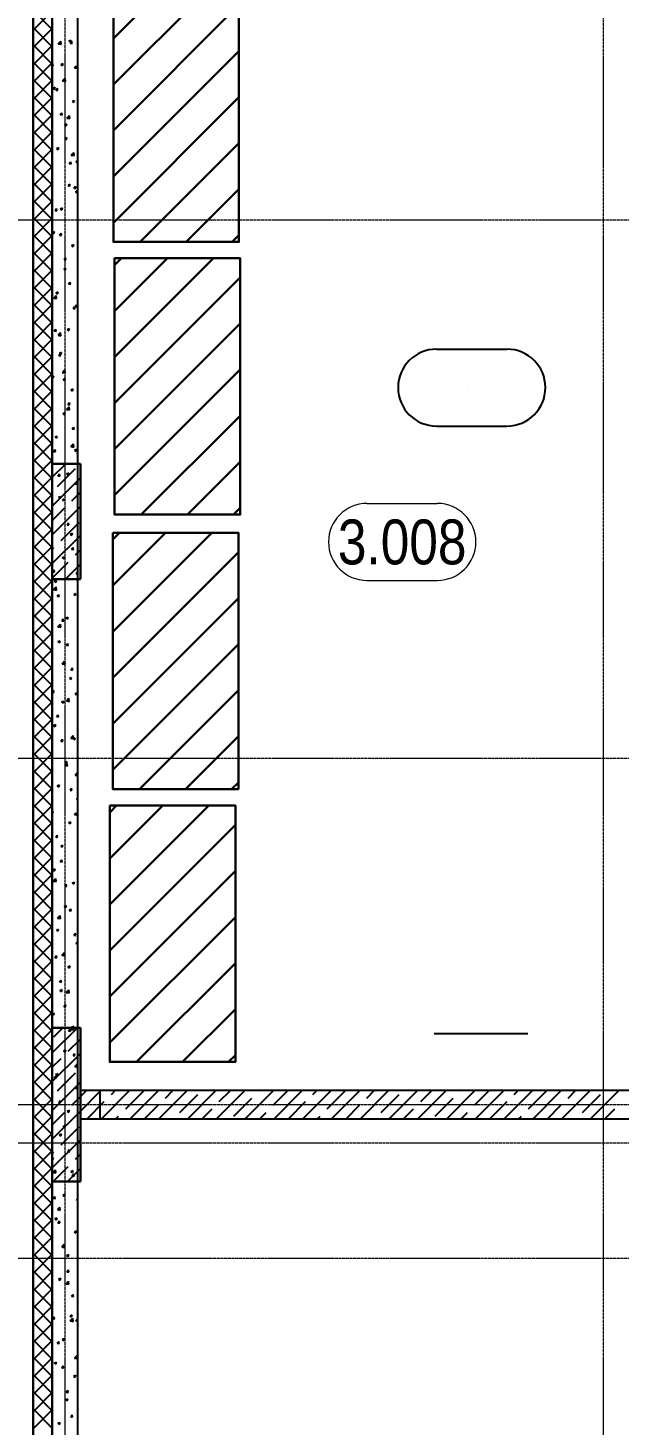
# Model space of a CAD drawing. Header units: millimetres. Extents: x -231292 to 573618, y -153144 to 564035.
# Drawn here: x 8613 to 13226, y 197267 to 208166 of the extents above; entities that cross this region are included whole.
import ezdxf
from ezdxf.enums import TextEntityAlignment as Align

# ---------------------------------------------------------------- set-up
doc = ezdxf.new("R2010")
doc.units = ezdxf.units.MM
doc.linetypes.add('CENTER2', pattern=[28.575, 19.05, -3.175, 3.175, -3.175])
doc.linetypes.add('HIDDEN2', pattern=[4.7625, 3.175, -1.5875])
doc.layers.get('0').update_dxf_attribs({"color": 250})
doc.layers.get('Defpoints').update_dxf_attribs({"color": 250})
for name, color, linetype, lineweight in [('10.3) строит. леса', 20, 'Continuous', 30), ('A-AREA', 250, 'Continuous', 15), ('АР_Area', 250, 'Continuous', 5), ('АР_Колонны', 250, 'Continuous', 35), ('АР_Стены ЖБ', 250, 'Continuous', 35), ('АР_Стены ПЕНОблок', 250, 'Continuous', 20), ('АР_Тонкая', 250, 'Continuous', 5), ('АР_Утеплитель', 250, 'Continuous', 0), ('АР_Штриховка', 250, 'Continuous', 0), ('РД_Оси_100', 250, 'Continuous', 0)]:
    doc.layers.add(name, color=color, linetype=linetype, lineweight=lineweight)
doc.styles.add('style1', font='ARIALN.TTF')

# ---------------------------------------------------------------- blocks, each defined once
blk = doc.blocks.new('MOK-МаркаПом_овал_ареал')
for p, q in [((-2.75, 3), (2.75, 3)), ((-2.75, -3), (2.75, -3))]:
    blk.add_line(p, q)
for centre, radius, start, end in [((-2.75, 0), 3, 90, 270), ((2.75, 0), 3, 270, 90), ((-3.75, 0), 3.5, 0, 0.001)]:
    blk.add_arc(centre, radius, start, end)
at = {"color": 0, "style": 'style1'}
blk.add_attdef('АР-ПОМЕЩЕНИЕ:НОМЕР', text='', height=3.5, dxfattribs=at).set_placement((0, 0), align=Align.MIDDLE)
at = {"layer": 'Defpoints', "color": 2, "style": 'style1'}
blk.add_attdef('АР-ПОМЕЩЕНИЕ:НАИМЕНОВАНИЕ', text='', height=1, dxfattribs=at).set_placement((-0.09, -4.81), align=Align.MIDDLE)
blk = doc.blocks.new('оси_рен')
at = {"layer": 'РД_Оси_100', "color": 251, "linetype": 'CENTER2', "true_color": 0x636466}
for p, q in [((1195652.916, 135558.25), (1195652.916, 223268.25)), ((1199852.916, 135558.25), (1199852.916, 223268.25)), ((1225207.916, 156013.25), (1189697.958, 156013.25)), ((1225207.916, 151813.25), (1189697.958, 151813.25))]:
    blk.add_line(p, q, dxfattribs=at)
for points in [[(1225207.916, 149113.25), (1190197.958, 149113.25), (1189697.958, 149263.25)], [(1225207.916, 148813.25), (1190197.958, 148813.25), (1189697.958, 148663.25)], [(1225207.916, 147913.25), (1189697.958, 147913.25)]]:
    blk.add_lwpolyline(points, dxfattribs=at)

msp = doc.modelspace()

# ---------------------------------------------------------------- hatches: boundary and pattern name
at = {"layer": '10.3) строит. леса'}
h = msp.add_hatch(dxfattribs=at)
h.set_pattern_fill('ANSI31', color=256, scale=80)
h.set_pattern_definition([(45, (13479.63, 352375.55), (-179.60512, 179.60512), [])])
h.paths.add_polyline_path([(9279.946, 208496.429), (9279.946, 206496.429), (10259.946, 206496.429), (10259.946, 208496.429)])
h = msp.add_hatch(dxfattribs=at)
h.set_pattern_fill('ANSI31', color=256, scale=80)
h.set_pattern_definition([(45, (13489.07, 350248.95), (-179.60512, 179.60512), [])])
h.paths.add_polyline_path([(9289.382, 206369.829), (9289.382, 204369.829), (10269.382, 204369.829), (10269.382, 206369.829)])
h = msp.add_hatch(dxfattribs=at)
h.set_pattern_fill('ANSI31', color=256, scale=80)
h.set_pattern_definition([(45, (13474.95, 348107.1), (-179.60512, 179.60512), [])])
h.paths.add_polyline_path([(9275.259, 204227.977), (9275.259, 202227.977), (10255.259, 202227.977), (10255.259, 204227.977)])
h = msp.add_hatch(dxfattribs=at)
h.set_pattern_fill('ANSI31', color=256, scale=80)
h.set_pattern_definition([(45, (13451.7, 345978.9), (-179.60512, 179.60512), [])])
h.paths.add_polyline_path([(9252.007, 202099.771), (9252.007, 200099.771), (10232.007, 200099.771), (10232.007, 202099.771)])

# ---------------------------------------------------------------- linework, layer by layer
at = {"color": 18, "lineweight": 25, "true_color": 0x000000}
for p, q in [((11801.316, 205660.531), (12351.316, 205660.531)), ((11801.316, 205060.531), (12351.316, 205060.531))]:
    msp.add_line(p, q, dxfattribs=at)
for centre, radius, start, end in [((11801.316, 205360.531), 300, 90, 270), ((12351.316, 205360.531), 300, 270, 90), ((11701.316, 205360.531), 350, 0, 0.0009527)]:
    msp.add_arc(centre, radius, start, end, dxfattribs=at)
at = {"layer": '10.3) строит. леса'}
for points in [[(9279.946, 208496.429), (9279.946, 206496.429), (10259.946, 206496.429), (10259.946, 208496.429)], [(9289.382, 206369.829), (9289.382, 204369.829), (10269.382, 204369.829), (10269.382, 206369.829)], [(9275.259, 204227.977), (9275.259, 202227.977), (10255.259, 202227.977), (10255.259, 204227.977)], [(9252.007, 202099.771), (9252.007, 200099.771), (10232.007, 200099.771), (10232.007, 202099.771)]]:
    msp.add_lwpolyline(points, close=True, dxfattribs=at)
at = {"layer": 'A-AREA', "color": 18, "lineweight": 25, "true_color": 0x000000}
msp.add_line((11783.824, 200321.519), (12513.824, 200321.519), dxfattribs=at)
at = {"layer": 'АР_Колонны', "color": 18, "linetype": 'HIDDEN2', "lineweight": 25, "true_color": 0x000000}
for p, q in [((8803.243, 204766.253), (9023.243, 204766.253)), ((8803.243, 203866.253), (8803.243, 204766.253)), ((9023.243, 204766.253), (9023.243, 203866.253)), ((9023.243, 203866.253), (8803.243, 203866.253)), ((8803.243, 200366.253), (9023.243, 200366.253)), ((8803.243, 199166.253), (8803.243, 200366.253)), ((9023.243, 200366.253), (9023.243, 199166.253)), ((9023.243, 199166.253), (8803.243, 199166.253))]:
    msp.add_line(p, q, dxfattribs=at)
at = {"layer": 'АР_Колонны', "color": 18, "linetype": 'Continuous', "lineweight": 25, "true_color": 0x000000}
for p, q in [((9023.243, 204766.253), (8803.243, 204766.253)), ((8803.243, 204766.253), (8803.243, 203866.253)), ((9023.243, 204766.253), (8803.243, 204766.253)), ((8803.243, 204766.253), (8803.243, 203866.253)), ((9023.243, 203866.253), (9023.243, 204766.253)), ((9023.243, 203866.253), (9023.243, 204766.253)), ((8803.243, 203866.253), (9023.243, 203866.253)), ((8803.243, 203866.253), (9023.243, 203866.253)), ((9023.243, 200366.253), (8803.243, 200366.253)), ((8803.243, 200366.253), (8803.243, 199166.253)), ((9023.243, 200366.253), (8803.243, 200366.253)), ((8803.243, 200366.253), (8803.243, 199166.253)), ((9023.243, 199166.253), (9023.243, 200366.253)), ((9023.243, 199166.253), (9023.243, 200366.253)), ((8803.243, 199166.253), (9023.243, 199166.253)), ((8803.243, 199166.253), (9023.243, 199166.253))]:
    msp.add_line(p, q, dxfattribs=at)
at = {"layer": 'АР_Стены ЖБ', "color": 18, "linetype": 'Continuous', "lineweight": 25, "true_color": 0x000000}
for p, q in [((9023.243, 204766.253), (8803.243, 204766.253)), ((8803.243, 204766.253), (8803.243, 203866.253)), ((9023.243, 203866.253), (9023.243, 204766.253)), ((8803.243, 203866.253), (9023.243, 203866.253)), ((9023.243, 200366.253), (8803.243, 200366.253)), ((8803.243, 200366.253), (8803.243, 199166.253)), ((9023.243, 199166.253), (9023.243, 200366.253)), ((9023.243, 199876.253), (9023.243, 199656.253)), ((15603.24, 199876.253), (9023.243, 199876.253)), ((9173.243, 199876.253), (9173.243, 199656.253)), ((9023.243, 199656.253), (15603.24, 199656.253)), ((8803.243, 199166.253), (9023.243, 199166.253))]:
    msp.add_line(p, q, dxfattribs=at)
at = {"layer": 'АР_Стены ПЕНОблок', "color": 18, "linetype": 'Continuous', "lineweight": 25, "true_color": 0x000000}
for p, q in [((8803.243, 263866.253), (8803.243, 187666.253)), ((9003.243, 187666.253), (9003.243, 263866.253))]:
    msp.add_line(p, q, dxfattribs=at)
at = {"layer": 'АР_Тонкая', "color": 18, "linetype": 'Continuous', "lineweight": 25, "true_color": 0x000000}
msp.add_line((8653.243, 187666.253), (8653.243, 263866.253), dxfattribs=at)
at = {"layer": 'АР_Утеплитель', "color": 18, "linetype": 'Continuous', "lineweight": 25, "true_color": 0x000000}
for p, q in [((8653.243, 263866.253), (8653.243, 187666.253)), ((8803.243, 187666.253), (8803.243, 263866.253))]:
    msp.add_line(p, q, dxfattribs=at)
at = {"layer": 'АР_Штриховка', "color": 18, "linetype": 'Continuous', "lineweight": 25, "true_color": 0x000000}
for p, q in [((8803.243, 208154.048), (8653.243, 208304.048)), ((8653.243, 208147.762), (8803.243, 208297.762)), ((8803.243, 208019.345), (8653.243, 208169.345)), ((8653.243, 208013.058), (8803.243, 208163.058)), ((8931.634, 208065.091), (8944.268, 208056.569)), ((8931.72, 208065.281), (8949.505, 208072.108)), ((8944.275, 208056.567), (8949.425, 208071.916)), ((8803.243, 207884.641), (8653.243, 208034.641)), ((8653.243, 207878.354), (8803.243, 208028.354)), ((8849.631, 208042.459), (8872.221, 208038.955)), ((8849.656, 208042.406), (8869.44, 208063.024)), ((8872.212, 208038.898), (8869.406, 208063.021)), ((8942.149, 208047.397), (8957.331, 208046.068)), ((8942.15, 208047.406), (8954.395, 208062)), ((8957.126, 208046.03), (8954.189, 208061.952)), ((8803.243, 207749.937), (8653.243, 207899.937)), ((8653.243, 207743.65), (8803.243, 207893.65)), ((8803.243, 207881.864), (8807.453, 207886.882)), ((8803.243, 207871.576), (8810.389, 207870.951)), ((8810.185, 207870.913), (8807.248, 207886.834)), ((8869.832, 207880.903), (8882.466, 207872.381)), ((8869.918, 207881.093), (8887.702, 207887.92)), ((8882.473, 207872.379), (8887.623, 207887.728)), ((8977.392, 207856.34), (8992.574, 207855.011)), ((8977.393, 207856.35), (8989.638, 207870.943)), ((8992.369, 207854.973), (8989.432, 207870.895)), ((8803.243, 207615.233), (8653.243, 207765.233)), ((8653.243, 207608.946), (8803.243, 207758.946)), ((8883.306, 207752.991), (8905.896, 207749.487)), ((8883.331, 207752.937), (8903.115, 207773.556)), ((8905.887, 207749.43), (8903.081, 207773.552)), ((8803.243, 207480.529), (8653.243, 207630.529)), ((8808.03, 207696.715), (8820.664, 207688.193)), ((8808.116, 207696.905), (8825.9, 207703.732)), ((8820.671, 207688.191), (8825.821, 207703.54)), ((8830.451, 207681.222), (8845.633, 207679.894)), ((8830.452, 207681.232), (8842.697, 207695.825)), ((8845.428, 207679.856), (8842.491, 207695.777)), ((8653.243, 207474.242), (8803.243, 207624.242)), ((8959.644, 207594.45), (8972.279, 207585.928)), ((8959.73, 207594.639), (8977.515, 207601.466)), ((8972.285, 207585.926), (8977.436, 207601.275)), ((8803.243, 207345.825), (8653.243, 207495.825)), ((8653.243, 207339.538), (8803.243, 207489.538)), ((8865.694, 207490.165), (8880.876, 207488.837)), ((8865.695, 207490.175), (8877.94, 207504.768)), ((8880.671, 207488.799), (8877.734, 207504.72)), ((8897.928, 207410.451), (8915.713, 207417.278)), ((8910.483, 207401.738), (8915.634, 207417.087)), ((8916.981, 207463.523), (8939.571, 207460.019)), ((8917.006, 207463.469), (8936.79, 207484.088)), ((8939.562, 207459.961), (8936.755, 207484.084)), ((8803.243, 207211.122), (8653.243, 207361.122)), ((8653.243, 207204.835), (8803.243, 207354.835)), ((8897.842, 207410.262), (8910.477, 207401.74)), ((8900.939, 207299.118), (8913.184, 207313.711)), ((8915.914, 207297.742), (8912.977, 207313.663)), ((8803.243, 207076.418), (8653.243, 207226.418)), ((8653.243, 207070.131), (8803.243, 207220.131)), ((8836.04, 207226.074), (8848.674, 207217.552)), ((8836.126, 207226.263), (8853.911, 207233.09)), ((8848.681, 207217.55), (8853.832, 207232.899)), ((8900.938, 207299.108), (8916.12, 207297.78)), ((8950.681, 207174), (8970.465, 207194.619)), ((8973.236, 207170.493), (8970.43, 207194.615)), ((8803.243, 206941.714), (8653.243, 207091.714)), ((8653.243, 206935.427), (8803.243, 207085.427)), ((8936.181, 207108.051), (8951.363, 207106.723)), ((8936.182, 207108.061), (8948.427, 207122.654)), ((8951.157, 207106.685), (8948.22, 207122.606)), ((8950.655, 207174.054), (8973.245, 207170.551)), ((8987.654, 207123.808), (9000.289, 207115.286)), ((8987.74, 207123.998), (9003.243, 207129.949)), ((9000.296, 207115.285), (9003.243, 207124.069)), ((8803.243, 206807.01), (8653.243, 206957.01)), ((8653.243, 206800.723), (8803.243, 206950.723)), ((8804.215, 206931.567), (8803.243, 206936.838)), ((8803.243, 206931.709), (8804.422, 206931.605)), ((8925.852, 206939.621), (8938.487, 206931.098)), ((8925.938, 206939.81), (8943.723, 206946.637)), ((8938.494, 206931.097), (8943.644, 206946.446)), ((8971.425, 206917.004), (8983.67, 206931.598)), ((8971.425, 206916.995), (8986.607, 206915.666)), ((8986.399, 206915.628), (8983.463, 206931.549)), ((8984.33, 206884.586), (9003.243, 206881.653)), ((8984.356, 206884.532), (9003.243, 206904.216)), ((8803.243, 206672.306), (8653.243, 206822.306)), ((8653.243, 206666.019), (8803.243, 206816.019)), ((8824.484, 206741.887), (8836.729, 206756.48)), ((8839.458, 206740.51), (8836.521, 206756.431)), ((8864.136, 206755.622), (8881.921, 206762.449)), ((8876.692, 206746.909), (8881.842, 206762.258)), ((8803.243, 206537.602), (8653.243, 206687.602)), ((8653.243, 206531.315), (8803.243, 206681.315)), ((8824.483, 206741.877), (8839.665, 206740.549)), ((8864.05, 206755.433), (8876.685, 206746.91)), ((8803.243, 206402.899), (8653.243, 206552.899)), ((8653.243, 206396.612), (8803.243, 206546.612)), ((8803.243, 206571.783), (8820.119, 206578.261)), ((8803.243, 206570.574), (8814.883, 206562.722)), ((8814.89, 206562.721), (8820.04, 206578.07)), ((8859.727, 206550.82), (8874.909, 206549.492)), ((8859.728, 206550.83), (8871.973, 206565.423)), ((8874.701, 206549.453), (8871.764, 206565.375)), ((8953.863, 206468.979), (8966.497, 206460.457)), ((8953.948, 206469.168), (8971.733, 206475.995)), ((8966.504, 206460.456), (8971.654, 206475.805)), ((8803.243, 206268.195), (8653.243, 206418.195)), ((8653.243, 206261.908), (8803.243, 206411.908)), ((8894.97, 206359.763), (8910.152, 206358.435)), ((8894.971, 206359.773), (8907.216, 206374.366)), ((8909.944, 206358.396), (8907.007, 206374.318)), ((8803.243, 206133.491), (8653.243, 206283.491)), ((8653.243, 206127.204), (8803.243, 206277.204)), ((8892.061, 206284.791), (8904.695, 206276.269)), ((8892.146, 206284.98), (8909.931, 206291.807)), ((8904.702, 206276.268), (8909.852, 206291.617)), ((8803.243, 205998.787), (8653.243, 206148.787)), ((8653.243, 205992.5), (8803.243, 206142.5)), ((8830.344, 206100.792), (8848.129, 206107.619)), ((8842.9, 206092.08), (8848.05, 206107.429)), ((8930.214, 206168.716), (8942.46, 206183.309)), ((8930.214, 206168.706), (8945.396, 206167.378)), ((8945.187, 206167.339), (8942.25, 206183.261)), ((8803.243, 205864.083), (8653.243, 206014.083)), ((8653.243, 205857.796), (8803.243, 206007.796)), ((8814.276, 206058.224), (8836.866, 206054.72)), ((8814.302, 206058.169), (8834.085, 206078.788)), ((8830.259, 206100.603), (8842.893, 206092.081)), ((8836.856, 206054.661), (8834.05, 206078.784)), ((8981.873, 205998.338), (8994.508, 205989.816)), ((8981.959, 205998.527), (8999.743, 206005.354)), ((8994.514, 205989.815), (8999.664, 206005.164)), ((8965.457, 205977.649), (8980.639, 205976.321)), ((8965.458, 205977.659), (8977.703, 205992.252)), ((8980.43, 205976.282), (8977.493, 205992.204)), ((8803.243, 205729.379), (8653.243, 205879.379)), ((8653.243, 205723.092), (8803.243, 205873.092)), ((8818.516, 205802.532), (8833.698, 205801.203)), ((8818.517, 205802.542), (8830.762, 205817.135)), ((8833.488, 205801.165), (8830.551, 205817.086)), ((8847.977, 205768.7), (8867.76, 205789.319)), ((8870.531, 205765.193), (8867.725, 205789.315)), ((8920.071, 205814.15), (8932.705, 205805.628)), ((8920.156, 205814.339), (8937.941, 205821.166)), ((8932.712, 205805.627), (8937.862, 205820.976)), ((9000.7, 205786.593), (9003.243, 205786.37)), ((9000.701, 205786.602), (9003.243, 205789.632)), ((8803.243, 205594.675), (8653.243, 205744.675)), ((8653.243, 205588.389), (8803.243, 205738.389)), ((8847.95, 205768.756), (8870.54, 205765.252)), ((8803.243, 205459.972), (8653.243, 205609.972)), ((8653.243, 205453.685), (8803.243, 205603.685)), ((8853.759, 205611.475), (8868.941, 205610.147)), ((8853.76, 205611.485), (8866.005, 205626.078)), ((8858.269, 205629.962), (8870.903, 205621.44)), ((8858.354, 205630.151), (8876.139, 205636.978)), ((8868.731, 205610.108), (8865.794, 205626.029)), ((8870.91, 205621.439), (8876.06, 205636.788)), ((8803.243, 205325.268), (8653.243, 205475.268)), ((8653.243, 205318.981), (8803.243, 205468.981)), ((8803.243, 205448.531), (8814.337, 205452.79)), ((8809.108, 205437.251), (8814.258, 205452.6)), ((8881.625, 205479.288), (8904.215, 205475.784)), ((8881.651, 205479.232), (8901.435, 205499.851)), ((8904.206, 205475.724), (8901.4, 205499.847)), ((8803.243, 205190.564), (8653.243, 205340.564)), ((8803.243, 205441.204), (8809.101, 205437.252)), ((8889.003, 205420.428), (8901.249, 205435.021)), ((8889.003, 205420.418), (8904.185, 205419.09)), ((8903.974, 205419.051), (8901.037, 205434.972)), ((8948.081, 205343.509), (8960.716, 205334.987)), ((8948.167, 205343.698), (8965.951, 205350.524)), ((8960.722, 205334.986), (8965.873, 205350.335)), ((8653.243, 205184.277), (8803.243, 205334.277)), ((8924.247, 205229.371), (8936.492, 205243.964)), ((8939.217, 205227.994), (8936.28, 205243.915)), ((8803.243, 205055.86), (8653.243, 205205.86)), ((8653.243, 205049.573), (8803.243, 205199.573)), ((8886.279, 205159.321), (8898.914, 205150.799)), ((8886.365, 205159.509), (8904.149, 205166.336)), ((8898.92, 205150.798), (8904.071, 205166.147)), ((8915.3, 205189.82), (8937.89, 205186.316)), ((8915.326, 205189.763), (8935.11, 205210.382)), ((8924.246, 205229.361), (8939.428, 205228.033)), ((8937.88, 205186.256), (8935.074, 205210.378)), ((8803.243, 204921.156), (8653.243, 205071.156)), ((8653.243, 204914.869), (8803.243, 205064.869)), ((8959.489, 205038.304), (8974.671, 205036.976)), ((8959.49, 205038.314), (8971.735, 205052.907)), ((8974.46, 205036.937), (8971.523, 205052.858)), ((8803.243, 204786.452), (8653.243, 204936.452)), ((8653.243, 204780.165), (8803.243, 204930.165)), ((8824.477, 204975.133), (8837.112, 204966.611)), ((8824.562, 204975.321), (8842.347, 204982.148)), ((8837.118, 204966.61), (8842.269, 204981.959)), ((8949.001, 204900.295), (8968.785, 204920.914)), ((8971.555, 204896.787), (8968.749, 204920.91)), ((8803.243, 204651.749), (8653.243, 204801.749)), ((8653.243, 204645.462), (8803.243, 204795.462)), ((8812.548, 204863.187), (8827.73, 204861.858)), ((8812.549, 204863.196), (8824.794, 204877.79)), ((8827.519, 204861.819), (8824.582, 204877.74)), ((8948.975, 204900.351), (8971.565, 204896.848)), ((8976.092, 204872.868), (8988.726, 204864.346)), ((8976.177, 204873.056), (8993.962, 204879.883)), ((8988.733, 204864.344), (8993.883, 204879.693)), ((8994.733, 204847.247), (9003.243, 204846.503)), ((8994.734, 204847.257), (9003.243, 204857.398)), ((8803.243, 204660.758), (8908.738, 204766.253)), ((8843.64, 204588.901), (8983.956, 204729.218)), ((8847.792, 204672.14), (8860.038, 204686.733)), ((8862.761, 204670.762), (8859.825, 204686.683)), ((8914.29, 204688.68), (8926.924, 204680.158)), ((8914.375, 204688.868), (8932.159, 204695.695)), ((8926.931, 204680.156), (8932.081, 204695.505)), ((8803.243, 204517.045), (8653.243, 204667.045)), ((8653.243, 204510.758), (8803.243, 204660.758)), ((8803.243, 204436.251), (9023.243, 204656.251)), ((8847.792, 204672.13), (8862.974, 204670.801)), ((8982.649, 204610.883), (9003.243, 204607.689)), ((8982.676, 204610.826), (9002.46, 204631.445)), ((9003.243, 204624.398), (9002.424, 204631.441)), ((8803.243, 204382.341), (8653.243, 204532.341)), ((8653.243, 204376.054), (8803.243, 204526.054)), ((8852.488, 204504.492), (8865.122, 204495.97)), ((8852.573, 204504.68), (8870.357, 204511.507)), ((8865.129, 204495.968), (8870.279, 204511.317)), ((8883.035, 204481.073), (8898.217, 204479.745)), ((8883.036, 204481.083), (8895.281, 204495.676)), ((8898.004, 204479.705), (8895.067, 204495.627)), ((8955.893, 204476.648), (9023.243, 204543.998)), ((8803.243, 204247.637), (8653.243, 204397.637)), ((8653.243, 204241.35), (8803.243, 204391.35)), ((8803.243, 204211.745), (9023.243, 204431.745)), ((8803.243, 204323.998), (8899.766, 204420.521)), ((8803.243, 204112.933), (8653.243, 204262.933)), ((8653.243, 204106.646), (8803.243, 204256.646)), ((8803.243, 204325.279), (8808.555, 204327.319)), ((8803.243, 204311.834), (8803.32, 204311.782)), ((8803.327, 204311.781), (8808.477, 204327.13)), ((8871.703, 204167.952), (9012.02, 204308.268)), ((8918.278, 204290.016), (8933.46, 204288.688)), ((8918.279, 204290.026), (8930.524, 204304.619)), ((8933.247, 204288.648), (8930.31, 204304.57)), ((8803.243, 203987.239), (9023.243, 204207.239)), ((8942.3, 204218.039), (8954.934, 204209.517)), ((8942.385, 204218.227), (8960.17, 204225.053)), ((8954.941, 204209.515), (8960.091, 204224.864)), ((8803.243, 203978.229), (8653.243, 204128.229)), ((8653.243, 203971.942), (8803.243, 204121.942)), ((8803.243, 204099.492), (8815.576, 204111.825)), ((8880.498, 204033.851), (8893.132, 204025.329)), ((8880.583, 204034.038), (8898.368, 204040.865)), ((8893.139, 204025.327), (8898.289, 204040.676)), ((8953.522, 204098.959), (8968.704, 204097.631)), ((8953.523, 204098.969), (8965.768, 204113.562)), ((8968.49, 204097.591), (8965.553, 204113.513)), ((8983.956, 204055.699), (9023.243, 204094.985)), ((8803.243, 203843.526), (8653.243, 203993.526)), ((8653.243, 203837.239), (8803.243, 203987.239)), ((8803.243, 203874.985), (8927.83, 203999.572)), ((8806.581, 203923.851), (8818.827, 203938.444)), ((8806.581, 203923.841), (8821.763, 203922.513)), ((8821.549, 203922.473), (8818.612, 203938.395)), ((8906.764, 203866.253), (9023.243, 203982.732)), ((8803.243, 203708.822), (8653.243, 203858.822)), ((8653.243, 203702.535), (8803.243, 203852.535)), ((8818.696, 203849.663), (8831.33, 203841.141)), ((8818.781, 203849.85), (8836.566, 203856.677)), ((8831.337, 203841.139), (8836.487, 203856.488)), ((8988.765, 203907.902), (9003.243, 203906.636)), ((8988.766, 203907.912), (9001.011, 203922.505)), ((9003.243, 203909.19), (9000.796, 203922.456)), ((9019.017, 203866.253), (9023.243, 203870.479)), ((8803.243, 203574.118), (8653.243, 203724.118)), ((8653.243, 203567.831), (8803.243, 203717.831)), ((8812.595, 203784.521), (8835.185, 203781.017)), ((8812.622, 203784.463), (8832.406, 203805.082)), ((8835.175, 203780.956), (8832.369, 203805.078)), ((8841.824, 203732.785), (8857.006, 203731.456)), ((8841.825, 203732.794), (8854.07, 203747.388)), ((8856.792, 203731.417), (8853.855, 203747.338)), ((8970.31, 203747.398), (8982.945, 203738.876)), ((8970.395, 203747.585), (8988.18, 203754.412)), ((8982.951, 203738.874), (8988.101, 203754.223)), ((8803.243, 203439.414), (8653.243, 203589.414)), ((8653.243, 203433.127), (8803.243, 203583.127)), ((8846.27, 203495.053), (8868.859, 203491.549)), ((8846.297, 203494.995), (8866.08, 203515.614)), ((8868.85, 203491.487), (8866.044, 203515.61)), ((8877.067, 203541.728), (8892.249, 203540.399)), ((8877.068, 203541.738), (8889.313, 203556.331)), ((8892.035, 203540.36), (8889.098, 203556.281)), ((8908.508, 203563.21), (8921.143, 203554.688)), ((8908.593, 203563.397), (8926.378, 203570.224)), ((8921.149, 203554.686), (8926.299, 203570.035)), ((8803.243, 203304.71), (8653.243, 203454.71)), ((8653.243, 203298.423), (8803.243, 203448.423)), ((8846.706, 203379.022), (8859.341, 203370.5)), ((8846.791, 203379.209), (8864.576, 203386.036)), ((8859.347, 203370.498), (8864.497, 203385.847)), ((8803.243, 203170.006), (8653.243, 203320.006)), ((8653.243, 203163.719), (8803.243, 203313.719)), ((8912.311, 203350.671), (8927.493, 203349.343)), ((8912.312, 203350.681), (8924.557, 203365.274)), ((8927.277, 203349.303), (8924.341, 203365.224)), ((8998.321, 203276.757), (9003.243, 203273.436)), ((8998.405, 203276.944), (9003.243, 203278.801)), ((8803.243, 203035.302), (8653.243, 203185.302)), ((8653.243, 203029.016), (8803.243, 203179.016)), ((8879.944, 203205.585), (8902.534, 203202.081)), ((8879.972, 203205.527), (8899.755, 203226.145)), ((8902.525, 203202.019), (8899.718, 203226.141)), ((8947.555, 203159.624), (8959.8, 203174.217)), ((8962.52, 203158.246), (8959.583, 203174.167)), ((8936.519, 203092.569), (8949.153, 203084.047)), ((8936.603, 203092.756), (8954.388, 203099.583)), ((8947.554, 203159.614), (8962.736, 203158.286)), ((8949.16, 203084.045), (8954.31, 203099.394)), ((8803.243, 202900.599), (8653.243, 203050.599)), ((8653.243, 202894.312), (8803.243, 203044.312)), ((8803.243, 202987.639), (8812.859, 202999.099)), ((8803.243, 202984.266), (8815.795, 202983.168)), ((8815.579, 202983.128), (8812.642, 202999.049)), ((8982.798, 202968.557), (8997.98, 202967.229)), ((8982.799, 202968.567), (8995.044, 202983.16)), ((8997.763, 202967.189), (8994.826, 202983.11)), ((8803.243, 202765.895), (8653.243, 202915.895)), ((8653.243, 202759.608), (8803.243, 202909.608)), ((8874.717, 202908.381), (8887.351, 202899.859)), ((8874.801, 202908.567), (8892.586, 202915.394)), ((8887.358, 202899.857), (8892.508, 202915.206)), ((8913.619, 202916.116), (8936.209, 202912.613)), ((8913.647, 202916.058), (8933.43, 202936.677)), ((8936.199, 202912.55), (8933.393, 202936.673)), ((8803.243, 202631.191), (8653.243, 202781.191)), ((8653.243, 202624.904), (8803.243, 202774.904)), ((8812.915, 202724.193), (8825.549, 202715.671)), ((8812.999, 202724.379), (8830.784, 202731.206)), ((8825.555, 202715.669), (8830.706, 202731.018)), ((8835.856, 202793.439), (8851.038, 202792.111)), ((8835.857, 202793.449), (8848.102, 202808.042)), ((8850.822, 202792.071), (8847.885, 202807.992)), ((8803.243, 202496.487), (8653.243, 202646.487)), ((8653.243, 202490.2), (8803.243, 202640.2)), ((8871.101, 202602.392), (8883.346, 202616.986)), ((8886.065, 202601.014), (8883.128, 202616.935)), ((8947.294, 202626.648), (8969.884, 202623.145)), ((8947.321, 202626.59), (8967.105, 202647.209)), ((8964.529, 202621.928), (8977.163, 202613.405)), ((8964.613, 202622.114), (8982.398, 202628.941)), ((8969.874, 202623.082), (8967.068, 202647.204)), ((8977.17, 202613.404), (8982.32, 202628.753)), ((8803.243, 202361.783), (8653.243, 202511.783)), ((8871.1, 202602.383), (8886.282, 202601.054)), ((8653.243, 202355.496), (8803.243, 202505.496)), ((8902.727, 202437.74), (8915.361, 202429.218)), ((8902.811, 202437.926), (8920.596, 202444.753)), ((8906.343, 202411.326), (8921.525, 202409.998)), ((8906.344, 202411.336), (8918.589, 202425.929)), ((8915.368, 202429.216), (8920.518, 202444.565)), ((8921.308, 202409.957), (8918.371, 202425.878)), ((8803.243, 202227.079), (8653.243, 202377.079)), ((8653.243, 202220.792), (8803.243, 202370.792)), ((8980.969, 202337.18), (9003.243, 202333.726)), ((8980.996, 202337.121), (9000.78, 202357.74)), ((9003.243, 202336.241), (9000.742, 202357.736)), ((8803.243, 202092.376), (8653.243, 202242.376)), ((8653.243, 202086.089), (8803.243, 202236.089)), ((8840.925, 202253.552), (8853.559, 202245.03)), ((8841.009, 202253.738), (8858.794, 202260.565)), ((8853.566, 202245.028), (8858.716, 202260.377)), ((8941.587, 202220.269), (8956.769, 202218.941)), ((8941.588, 202220.279), (8953.833, 202234.872)), ((8956.551, 202218.9), (8953.614, 202234.822)), ((8803.243, 201957.672), (8653.243, 202107.672)), ((8653.243, 201951.385), (8803.243, 202101.385)), ((8992.539, 202151.286), (9003.243, 202144.067)), ((8992.624, 202151.473), (9003.243, 202155.549)), ((8803.243, 201822.968), (8653.243, 201972.968)), ((8653.243, 201816.681), (8803.243, 201966.681)), ((8803.243, 202055.406), (8806.891, 202059.754)), ((8803.243, 202044.399), (8809.827, 202043.823)), ((8809.609, 202043.782), (8806.672, 202059.704)), ((8930.737, 201967.098), (8943.372, 201958.576)), ((8930.822, 201967.285), (8948.606, 201974.112)), ((8943.378, 201958.575), (8948.528, 201973.924)), ((8976.83, 202029.212), (8992.012, 202027.884)), ((8976.831, 202029.222), (8989.076, 202043.815)), ((8991.793, 202027.843), (8988.856, 202043.765)), ((8829.889, 201854.094), (8845.071, 201852.766)), ((8829.89, 201854.104), (8842.135, 201868.697)), ((8844.852, 201852.725), (8841.915, 201868.647)), ((8803.243, 201688.264), (8653.243, 201838.264)), ((8653.243, 201681.977), (8803.243, 201831.977)), ((8868.935, 201782.911), (8881.57, 201774.388)), ((8869.02, 201783.097), (8886.804, 201789.923)), ((8881.576, 201774.387), (8886.726, 201789.736)), ((8803.243, 201553.56), (8653.243, 201703.56)), ((8653.243, 201547.273), (8803.243, 201697.273)), ((8865.132, 201663.037), (8880.314, 201661.709)), ((8865.133, 201663.047), (8877.378, 201677.64)), ((8880.095, 201661.668), (8877.158, 201677.59)), ((8803.243, 201418.856), (8653.243, 201568.856)), ((8653.243, 201412.569), (8803.243, 201562.569)), ((8807.133, 201598.723), (8819.768, 201590.2)), ((8807.217, 201598.908), (8825.002, 201605.735)), ((8810.942, 201510.758), (8830.726, 201531.377)), ((8819.774, 201590.199), (8824.924, 201605.548)), ((8833.494, 201507.25), (8830.688, 201531.373)), ((8803.243, 201284.153), (8653.243, 201434.153)), ((8653.243, 201277.866), (8803.243, 201427.866)), ((8810.914, 201510.818), (8833.504, 201507.314)), ((8900.376, 201471.981), (8915.558, 201470.652)), ((8900.377, 201471.99), (8912.622, 201486.584)), ((8915.338, 201470.612), (8912.401, 201486.533)), ((8958.748, 201496.457), (8971.382, 201487.935)), ((8958.832, 201496.643), (8976.617, 201503.47)), ((8971.388, 201487.934), (8976.539, 201503.283)), ((8896.946, 201312.269), (8909.58, 201303.747)), ((8897.03, 201312.455), (8914.814, 201319.282)), ((8909.586, 201303.746), (8914.737, 201319.095)), ((8803.243, 201149.449), (8653.243, 201299.449)), ((8653.243, 201143.162), (8803.243, 201293.162)), ((8844.589, 201221.35), (8867.179, 201217.846)), ((8844.617, 201221.29), (8864.401, 201241.909)), ((8867.169, 201217.782), (8864.362, 201241.904)), ((8935.619, 201280.924), (8950.801, 201279.596)), ((8935.62, 201280.934), (8947.865, 201295.527)), ((8950.581, 201279.555), (8947.644, 201295.476)), ((8803.243, 201014.745), (8653.243, 201164.745)), ((8653.243, 201008.458), (8803.243, 201158.458)), ((8803.639, 201104.437), (8803.243, 201106.586)), ((8803.243, 201104.532), (8803.86, 201104.478)), ((8835.143, 201128.081), (8847.778, 201119.559)), ((8835.228, 201128.267), (8853.012, 201135.094)), ((8847.784, 201119.558), (8852.934, 201134.907)), ((8970.863, 201089.877), (8983.109, 201104.47)), ((8970.863, 201089.867), (8986.045, 201088.539)), ((8985.824, 201088.498), (8982.887, 201104.419)), ((8803.243, 200880.041), (8653.243, 201030.041)), ((8653.243, 200873.754), (8803.243, 201023.754)), ((8986.758, 201025.816), (8999.392, 201017.294)), ((8986.842, 201026.002), (9003.243, 201032.298)), ((8999.399, 201017.293), (9003.243, 201028.75)), ((8803.243, 200745.337), (8653.243, 200895.337)), ((8653.243, 200739.05), (8803.243, 200889.05)), ((8823.921, 200914.749), (8839.103, 200913.421)), ((8823.922, 200914.759), (8836.167, 200929.352)), ((8838.882, 200913.38), (8835.945, 200929.301)), ((8878.264, 200931.881), (8900.853, 200928.378)), ((8878.292, 200931.821), (8898.076, 200952.44)), ((8900.843, 200928.313), (8898.037, 200952.436)), ((8924.956, 200841.628), (8937.59, 200833.106)), ((8925.04, 200841.814), (8942.825, 200848.641)), ((8937.597, 200833.105), (8942.747, 200848.454)), ((8803.243, 200610.633), (8653.243, 200760.633)), ((8653.243, 200604.346), (8803.243, 200754.346)), ((8859.165, 200723.692), (8874.347, 200722.364)), ((8859.166, 200723.702), (8871.411, 200738.295)), ((8863.154, 200657.44), (8875.788, 200648.918)), ((8863.238, 200657.626), (8881.023, 200664.452)), ((8874.125, 200722.323), (8871.188, 200738.244)), ((8875.795, 200648.917), (8880.945, 200664.266)), ((8911.967, 200642.353), (8931.75, 200662.972)), ((8934.518, 200638.845), (8931.712, 200662.967)), ((8803.243, 200475.929), (8653.243, 200625.929)), ((8653.243, 200469.643), (8803.243, 200619.643)), ((8894.409, 200532.645), (8906.654, 200547.238)), ((8909.368, 200531.266), (8906.431, 200547.187)), ((8911.938, 200642.413), (8934.528, 200638.91)), ((8803.243, 200341.226), (8653.243, 200491.226)), ((8653.243, 200334.939), (8803.243, 200484.939)), ((8803.243, 200474.131), (8819.22, 200480.264)), ((8803.243, 200471.977), (8813.986, 200464.73)), ((8813.993, 200464.729), (8819.143, 200480.078)), ((8894.408, 200532.635), (8909.59, 200531.307)), ((8803.243, 200206.522), (8653.243, 200356.522)), ((8653.243, 200200.235), (8803.243, 200350.235)), ((8803.243, 200170.63), (8998.866, 200366.253)), ((8815.576, 200295.216), (8886.613, 200366.253)), ((8929.652, 200341.588), (8941.898, 200356.182)), ((8929.652, 200341.579), (8944.834, 200340.25)), ((8944.611, 200340.209), (8941.674, 200356.13)), ((8945.613, 200352.945), (8968.203, 200349.442)), ((8945.642, 200352.884), (8965.425, 200373.503)), ((8952.966, 200370.987), (8965.601, 200362.465)), ((8953.05, 200371.172), (8970.835, 200377.999)), ((8968.193, 200349.376), (8965.387, 200373.499)), ((8965.607, 200362.464), (8970.757, 200377.813)), ((8803.243, 200071.818), (8653.243, 200221.818)), ((8927.83, 200182.963), (9023.243, 200278.376)), ((8653.243, 200065.531), (8803.243, 200215.531)), ((8803.243, 199946.123), (9023.243, 200166.123)), ((8803.243, 200058.376), (8871.703, 200126.836)), ((8891.164, 200186.799), (8903.799, 200178.277)), ((8891.248, 200186.984), (8909.033, 200193.811)), ((8903.805, 200178.276), (8908.955, 200193.625)), ((8964.895, 200150.522), (8980.077, 200149.194)), ((8964.896, 200150.532), (8977.141, 200165.125)), ((8979.854, 200149.152), (8976.917, 200165.073)), ((8803.243, 199937.114), (8653.243, 200087.114)), ((8653.243, 199930.827), (8803.243, 200080.827)), ((8829.362, 200002.611), (8841.997, 199994.089)), ((8829.446, 200002.796), (8847.231, 200009.623)), ((8842.003, 199994.088), (8847.153, 200009.437)), ((8843.64, 199874.267), (8983.956, 200014.583)), ((8979.288, 200063.477), (9001.878, 200059.974)), ((8979.317, 200063.416), (8999.1, 200084.035)), ((9001.867, 200059.908), (8999.061, 200084.03)), ((8803.243, 199802.41), (8653.243, 199952.41)), ((8653.243, 199796.123), (8803.243, 199946.123)), ((8803.243, 199721.617), (9023.243, 199941.617)), ((8817.954, 199975.404), (8833.136, 199974.076)), ((8817.955, 199975.414), (8830.2, 199990.007)), ((8832.913, 199974.034), (8829.976, 199989.956)), ((8980.977, 199900.346), (8993.611, 199891.824)), ((8981.06, 199900.531), (8998.845, 199907.358)), ((8993.617, 199891.823), (8998.767, 199907.172)), ((9000.138, 199959.465), (9003.243, 199959.193)), ((9000.139, 199959.475), (9003.243, 199963.174)), ((8803.243, 199667.706), (8653.243, 199817.706)), ((8653.243, 199661.419), (8803.243, 199811.419)), ((8853.197, 199784.347), (8868.379, 199783.019)), ((8853.198, 199784.357), (8865.443, 199798.95)), ((8868.155, 199782.977), (8865.219, 199798.899)), ((8955.893, 199762.014), (9023.243, 199829.364)), ((9023.243, 199717.111), (9182.385, 199876.253)), ((9023.243, 199829.364), (9070.132, 199876.253)), ((9074.639, 199656.253), (9208.463, 199790.077)), ((9186.892, 199656.253), (9406.892, 199876.253)), ((9264.589, 199846.203), (9294.639, 199876.253)), ((9376.842, 199733.95), (9517.159, 199874.267)), ((9411.398, 199656.253), (9631.398, 199876.253)), ((9635.905, 199656.253), (9855.905, 199876.253)), ((9685.539, 199818.14), (9743.651, 199876.253)), ((9797.792, 199705.887), (9938.108, 199846.203)), ((9860.411, 199656.253), (10080.411, 199876.253)), ((10084.917, 199656.253), (10304.917, 199876.253)), ((10106.488, 199790.077), (10192.664, 199876.253)), ((10218.741, 199677.824), (10359.058, 199818.14)), ((10309.424, 199656.253), (10529.424, 199876.253)), ((10415.185, 199874.267), (10417.171, 199876.253)), ((10527.438, 199762.014), (10641.677, 199876.253)), ((10533.93, 199656.253), (10753.93, 199876.253)), ((10646.183, 199656.253), (10780.007, 199790.077)), ((10758.437, 199656.253), (10978.437, 199876.253)), ((10836.134, 199846.203), (10866.183, 199876.253)), ((10948.387, 199733.95), (11088.704, 199874.267)), ((10982.943, 199656.253), (11202.943, 199876.253)), ((11207.449, 199656.253), (11427.449, 199876.253)), ((11257.084, 199818.14), (11315.196, 199876.253)), ((11369.337, 199705.887), (11509.653, 199846.203)), ((11431.956, 199656.253), (11651.956, 199876.253)), ((11656.462, 199656.253), (11876.462, 199876.253)), ((11678.033, 199790.077), (11764.209, 199876.253)), ((11790.286, 199677.824), (11930.603, 199818.14)), ((11880.969, 199656.253), (12100.969, 199876.253)), ((11986.729, 199874.267), (11988.715, 199876.253)), ((12098.983, 199762.014), (12213.222, 199876.253)), ((12105.475, 199656.253), (12325.475, 199876.253)), ((12217.728, 199656.253), (12351.552, 199790.077)), ((12329.981, 199656.253), (12549.981, 199876.253)), ((12407.679, 199846.203), (12437.728, 199876.253)), ((12519.932, 199733.95), (12660.249, 199874.267)), ((12554.488, 199656.253), (12774.488, 199876.253)), ((12778.994, 199656.253), (12998.994, 199876.253)), ((12828.628, 199818.14), (12886.741, 199876.253)), ((12940.882, 199705.887), (13081.198, 199846.203)), ((13003.501, 199656.253), (13223.501, 199876.253)), ((8803.243, 199533.003), (8653.243, 199683.003)), ((8653.243, 199526.716), (8803.243, 199676.716)), ((8803.243, 199497.111), (9023.243, 199717.111)), ((8803.243, 199609.364), (8899.766, 199705.887)), ((8919.174, 199716.158), (8931.809, 199707.636)), ((8919.258, 199716.343), (8937.043, 199723.17)), ((8931.815, 199707.635), (8936.965, 199722.984)), ((9299.145, 199656.253), (9320.716, 199677.824)), ((9523.651, 199656.253), (9629.412, 199762.014)), ((9972.664, 199656.253), (10050.362, 199733.95)), ((10421.677, 199656.253), (10471.311, 199705.887)), ((10870.69, 199656.253), (10892.261, 199677.824)), ((11095.196, 199656.253), (11200.957, 199762.014)), ((11544.209, 199656.253), (11621.906, 199733.95)), ((11993.222, 199656.253), (12042.856, 199705.887)), ((12442.235, 199656.253), (12463.805, 199677.824)), ((12666.741, 199656.253), (12772.502, 199762.014)), ((13115.754, 199656.253), (13193.451, 199733.95)), ((8871.703, 199453.317), (9012.02, 199593.634)), ((8888.441, 199593.3), (8900.687, 199607.893)), ((8888.441, 199593.29), (8903.623, 199591.962)), ((8903.398, 199591.92), (8900.461, 199607.842)), ((8803.243, 199398.299), (8653.243, 199548.299)), ((8653.243, 199392.012), (8803.243, 199542.012)), ((8803.243, 199272.604), (9023.243, 199492.604)), ((8857.372, 199531.97), (8870.007, 199523.448)), ((8857.456, 199532.155), (8875.241, 199538.982)), ((8870.013, 199523.447), (8875.163, 199538.796)), ((8803.243, 199263.595), (8653.243, 199413.595)), ((8653.243, 199257.308), (8803.243, 199407.308)), ((8803.243, 199384.857), (8815.576, 199397.191)), ((8803.243, 199350.88), (8813.439, 199354.793)), ((8808.211, 199339.259), (8813.361, 199354.608)), ((8923.684, 199402.234), (8938.866, 199400.905)), ((8923.685, 199402.243), (8935.93, 199416.836)), ((8938.641, 199400.864), (8935.704, 199416.785)), ((8983.956, 199341.064), (9023.243, 199380.351)), ((8803.243, 199128.891), (8653.243, 199278.891)), ((8653.243, 199122.604), (8803.243, 199272.604)), ((8803.243, 199342.607), (8808.205, 199339.26)), ((8809.145, 199166.253), (8927.83, 199284.937)), ((8809.233, 199237.115), (8831.823, 199233.611)), ((8809.262, 199237.053), (8829.046, 199257.672)), ((8831.813, 199233.545), (8829.007, 199257.667)), ((8921.398, 199166.253), (9023.243, 199268.098)), ((8947.185, 199245.517), (8959.819, 199236.995)), ((8947.268, 199245.701), (8965.053, 199252.528)), ((8959.825, 199236.993), (8964.976, 199252.342)), ((8803.243, 198994.187), (8653.243, 199144.187)), ((8653.243, 198987.9), (8803.243, 199137.9)), ((8958.927, 199211.177), (8974.109, 199209.848)), ((8958.928, 199211.186), (8971.173, 199225.78)), ((8973.884, 199209.807), (8970.947, 199225.728)), ((8811.986, 199036.059), (8827.168, 199034.731)), ((8811.987, 199036.069), (8824.232, 199050.662)), ((8826.943, 199034.689), (8824.006, 199050.61)), ((8885.383, 199061.329), (8898.017, 199052.807)), ((8885.466, 199061.513), (8903.251, 199068.34)), ((8898.023, 199052.805), (8903.174, 199068.154)), ((8994.171, 199020.12), (9003.243, 199019.326)), ((8994.172, 199020.13), (9003.243, 199030.94)), ((8803.243, 198859.483), (8653.243, 199009.483)), ((8653.243, 198853.196), (8803.243, 199003.196)), ((8842.908, 198947.647), (8865.498, 198944.143)), ((8842.937, 198947.584), (8862.721, 198968.203)), ((8865.487, 198944.076), (8862.681, 198968.199)), ((8803.243, 198724.78), (8653.243, 198874.78)), ((8653.243, 198718.493), (8803.243, 198868.493)), ((8823.581, 198877.141), (8836.215, 198868.619)), ((8823.664, 198877.325), (8841.449, 198884.152)), ((8836.221, 198868.618), (8841.372, 198883.967)), ((8847.23, 198845.012), (8859.476, 198859.605)), ((8847.23, 198845.002), (8862.412, 198843.674)), ((8862.186, 198843.632), (8859.249, 198859.553)), ((8803.243, 198590.076), (8653.243, 198740.076)), ((8653.243, 198583.789), (8803.243, 198733.789)), ((8975.195, 198774.876), (8987.83, 198766.354)), ((8975.279, 198775.06), (8993.063, 198781.887)), ((8987.836, 198766.352), (8992.986, 198781.701)), ((8803.243, 198455.372), (8653.243, 198605.372)), ((8653.243, 198449.085), (8803.243, 198599.085)), ((8876.583, 198658.178), (8899.173, 198654.675)), ((8876.612, 198658.116), (8896.396, 198678.735)), ((8882.473, 198653.945), (8897.655, 198652.617)), ((8882.474, 198653.955), (8894.719, 198668.548)), ((8897.428, 198652.575), (8894.492, 198668.496)), ((8899.162, 198654.608), (8896.356, 198678.73)), ((8913.393, 198590.688), (8926.028, 198582.166)), ((8913.477, 198590.872), (8931.261, 198597.699)), ((8926.034, 198582.164), (8931.184, 198597.513)), ((8917.717, 198462.898), (8929.962, 198477.491)), ((8932.671, 198461.518), (8929.734, 198477.439)), ((8803.243, 198320.668), (8653.243, 198470.668)), ((8653.243, 198314.381), (8803.243, 198464.381)), ((8851.591, 198406.5), (8864.226, 198397.978)), ((8851.674, 198406.684), (8869.459, 198413.511)), ((8864.232, 198397.976), (8869.382, 198413.325)), ((8910.257, 198368.71), (8932.847, 198365.207)), ((8910.287, 198368.648), (8930.071, 198389.266)), ((8917.716, 198462.888), (8932.898, 198461.56)), ((8932.837, 198365.139), (8930.031, 198389.262)), ((8803.243, 198185.964), (8653.243, 198335.964)), ((8653.243, 198179.677), (8803.243, 198329.677)), ((8952.96, 198271.832), (8968.142, 198270.503)), ((8952.961, 198271.841), (8965.206, 198286.435)), ((8967.914, 198270.461), (8964.977, 198286.382)), ((9003.205, 198304.235), (9003.243, 198304.209)), ((8803.243, 198051.26), (8653.243, 198201.26)), ((8653.243, 198044.973), (8803.243, 198194.973)), ((8803.243, 198227.628), (8807.657, 198229.322)), ((8803.243, 198216.212), (8807.58, 198229.137)), ((8803.243, 197916.556), (8653.243, 198066.556)), ((8653.243, 197910.27), (8803.243, 198060.27)), ((8806.019, 198096.714), (8821.201, 198095.386)), ((8806.02, 198096.724), (8818.265, 198111.317)), ((8820.973, 198095.343), (8818.036, 198111.265)), ((8941.403, 198120.047), (8954.038, 198111.525)), ((8941.487, 198120.23), (8959.271, 198127.057)), ((8943.932, 198079.242), (8966.522, 198075.739)), ((8943.962, 198079.179), (8963.746, 198099.798)), ((8954.044, 198111.523), (8959.194, 198126.872)), ((8966.512, 198075.671), (8963.705, 198099.793)), ((8988.203, 198080.775), (9003.243, 198079.459)), ((8988.204, 198080.785), (9000.449, 198095.378)), ((9003.157, 198079.404), (9000.22, 198095.325)), ((8803.243, 197781.853), (8653.243, 197931.853)), ((8879.601, 197935.859), (8892.236, 197927.337)), ((8879.685, 197936.042), (8897.469, 197942.869)), ((8892.242, 197927.335), (8897.392, 197942.684)), ((8653.243, 197775.566), (8803.243, 197925.566)), ((8841.262, 197905.657), (8856.444, 197904.329)), ((8841.263, 197905.667), (8853.508, 197920.26)), ((8856.216, 197904.286), (8853.279, 197920.208)), ((8803.243, 197647.149), (8653.243, 197797.149)), ((8653.243, 197640.862), (8803.243, 197790.862)), ((8817.799, 197751.671), (8830.434, 197743.149)), ((8817.883, 197751.854), (8835.667, 197758.681)), ((8830.44, 197743.147), (8835.59, 197758.496)), ((8876.505, 197714.6), (8891.687, 197713.272)), ((8876.506, 197714.61), (8888.751, 197729.203)), ((8891.459, 197713.229), (8888.522, 197729.151)), ((8977.607, 197789.774), (9000.197, 197786.27)), ((8977.637, 197789.711), (8997.421, 197810.329)), ((9000.186, 197786.202), (8997.38, 197810.325)), ((8803.243, 197512.445), (8653.243, 197662.445)), ((8653.243, 197506.158), (8803.243, 197656.158)), ((8969.414, 197649.406), (8982.048, 197640.883)), ((8969.497, 197649.589), (8987.282, 197656.416)), ((8982.054, 197640.882), (8987.204, 197656.231)), ((8803.243, 197377.741), (8653.243, 197527.741)), ((8653.243, 197371.454), (8803.243, 197521.454)), ((8911.749, 197523.543), (8926.931, 197522.215)), ((8911.75, 197523.553), (8923.995, 197538.146)), ((8926.702, 197522.172), (8923.765, 197538.094)), ((8803.243, 197243.037), (8653.243, 197393.037)), ((8653.243, 197236.75), (8803.243, 197386.75)), ((8907.612, 197465.218), (8920.246, 197456.695)), ((8907.695, 197465.401), (8925.48, 197472.228)), ((8920.252, 197456.694), (8925.402, 197472.043)), ((8845.81, 197281.03), (8858.444, 197272.508)), ((8845.893, 197281.213), (8863.677, 197288.04)), ((8858.45, 197272.506), (8863.6, 197287.855)), ((8946.992, 197332.486), (8962.174, 197331.158)), ((8946.993, 197332.496), (8959.238, 197347.089)), ((8961.944, 197331.115), (8959.008, 197347.037))]:
    msp.add_line(p, q, dxfattribs=at)

# ---------------------------------------------------------------- block references
at = {"rotation": 359.999868838025}
msp.add_blockref('оси_рен', (-1186750.035, 50655.808), dxfattribs=at)
at = {"layer": 'АР_Area', "color": 18, "linetype": 'Continuous', "lineweight": 15, "true_color": 0x000000}
ref = msp.add_blockref('MOK-МаркаПом_овал_ареал', (11533.394, 204156.626), dxfattribs=dict(at, xscale=100, yscale=100, zscale=100))
ref.add_attrib('АР-ПОМЕЩЕНИЕ:НОМЕР', '3.008', dxfattribs={"layer": '0', "color": 0, "height": 350, "style": 'style1'}).set_placement((11533.394, 204156.626), align=Align.MIDDLE)

doc.saveas('drawing.dxf')
